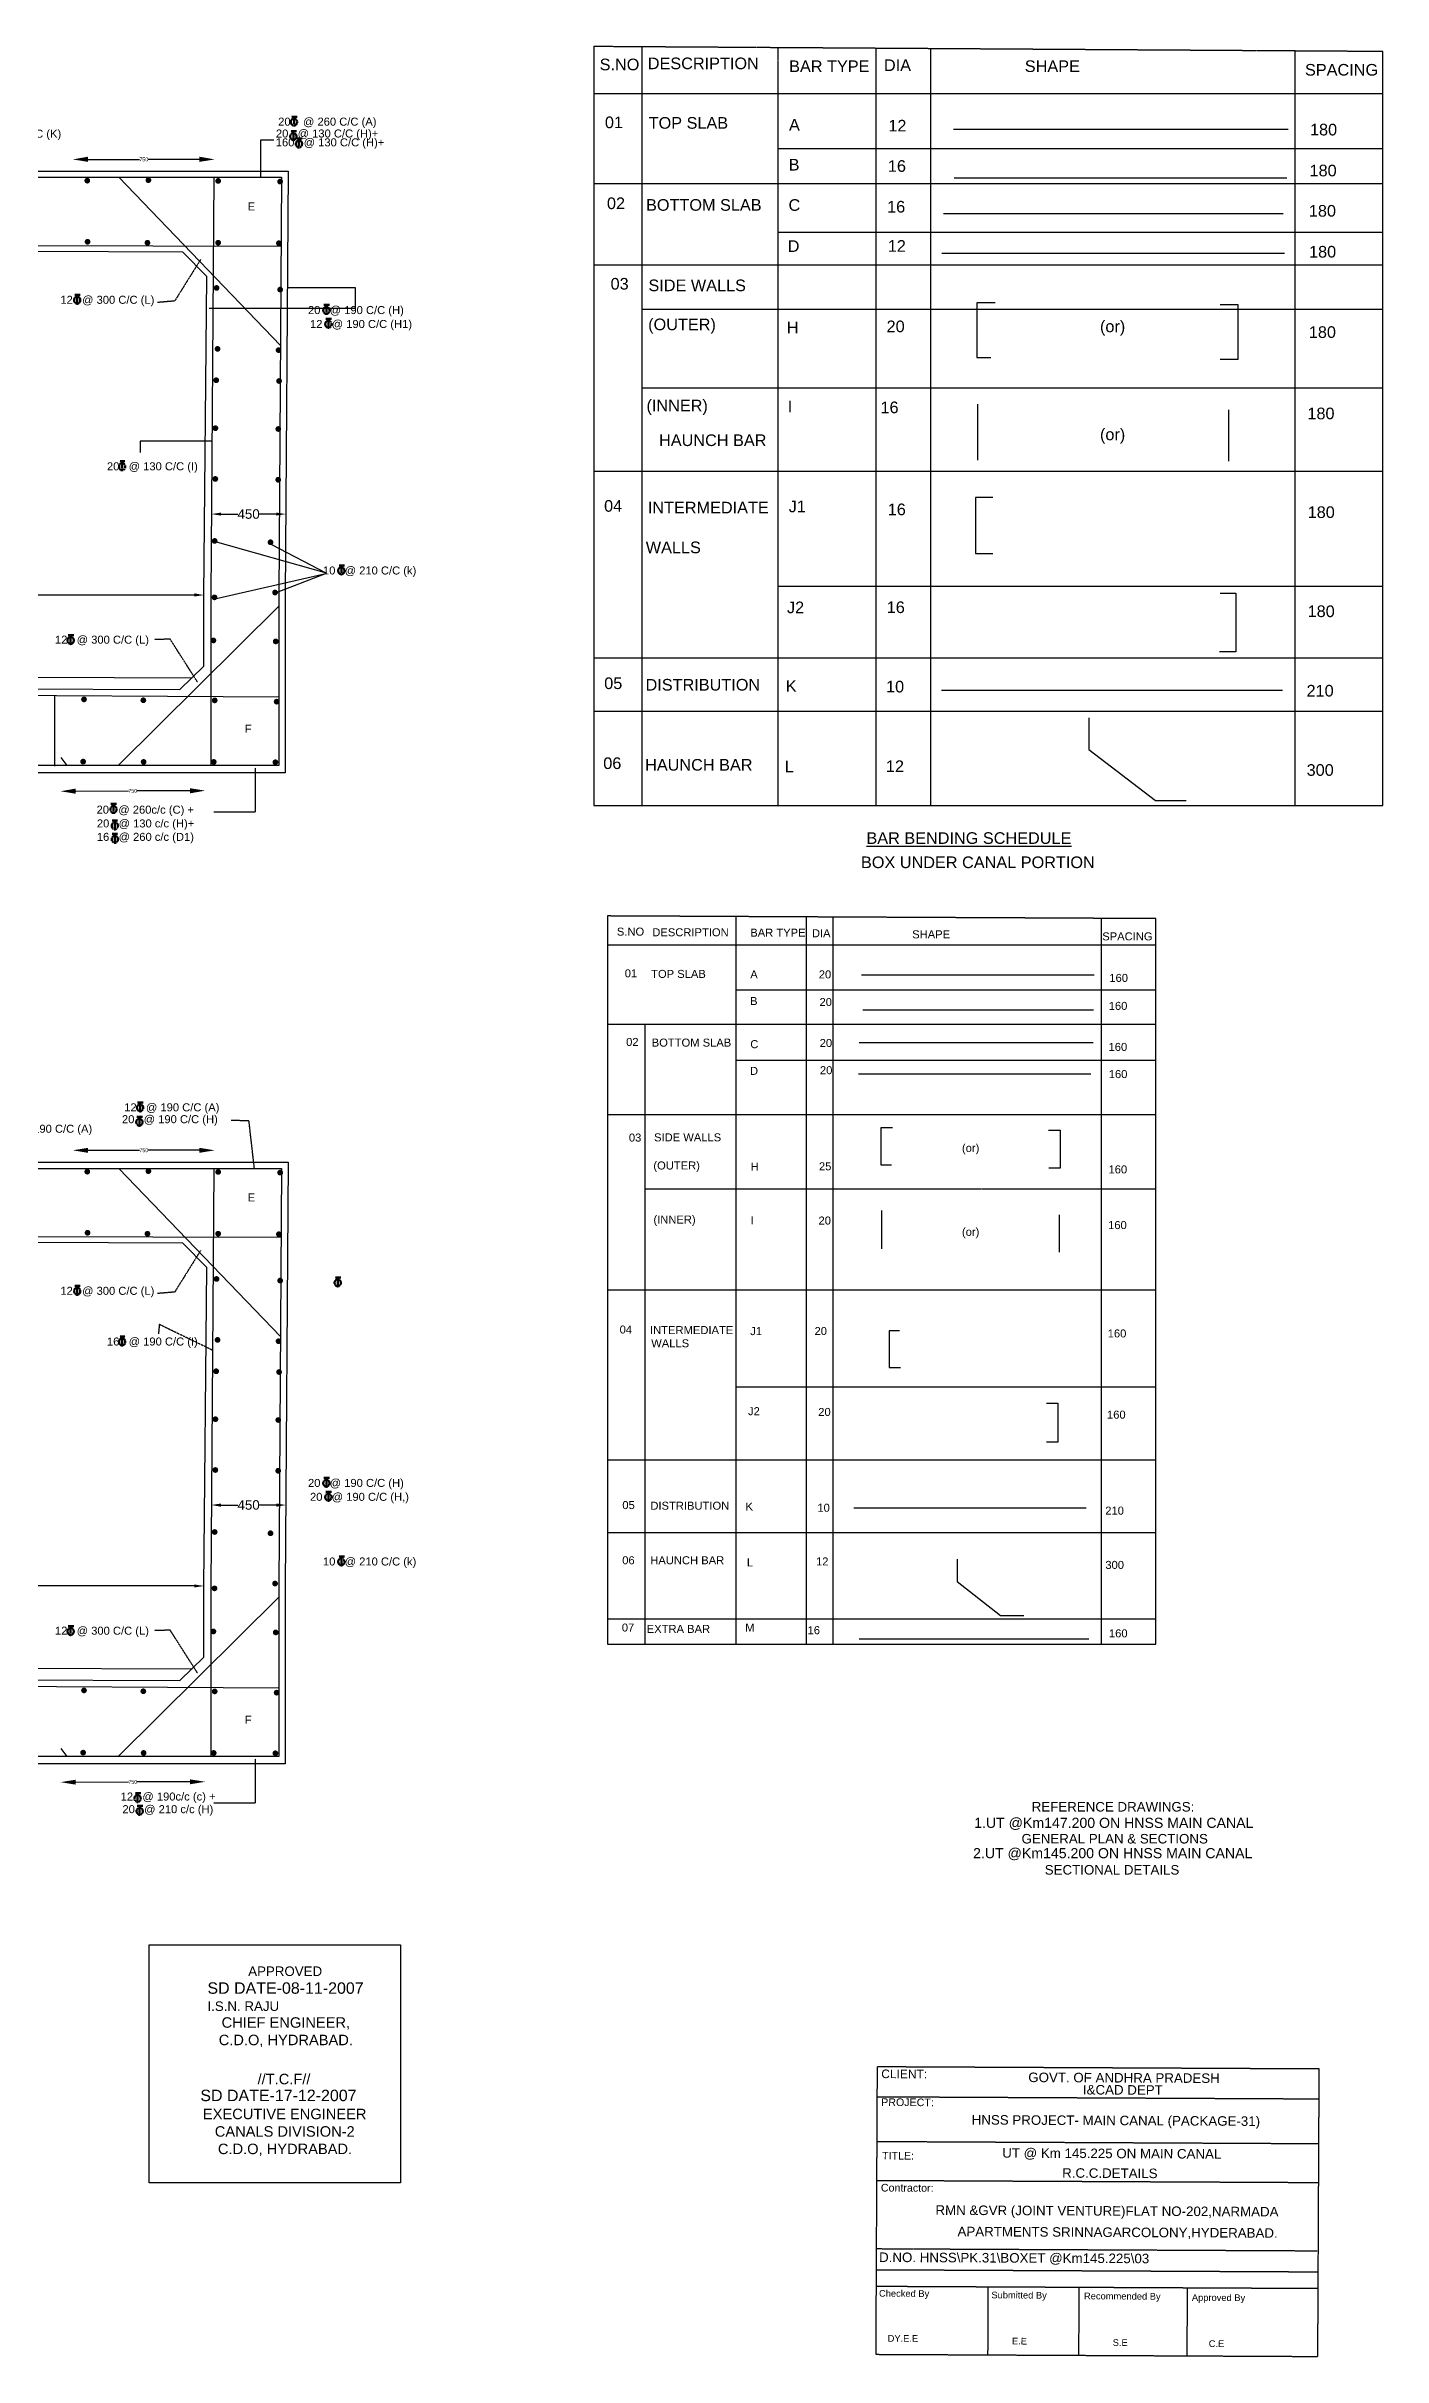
# Model space of a CAD drawing. Header units: millimetres. Extents: x 1006445 to 1027015, y 532888 to 545256.
# Drawn here: x 1020000 to 1027015, y 532888 to 545018 of the extents above; entities that cross this region are included whole.
import ezdxf

# ---------------------------------------------------------------- set-up
doc = ezdxf.new("R2010")
doc.units = ezdxf.units.MM
doc.header["$MEASUREMENT"] = 0
doc.linetypes.add('PHANTOM', pattern=[2.5, 1.25, -0.25, 0.25, -0.25, 0.25, -0.25])
for name, color, linetype in [('DIM', 7, 'Continuous'), ('DWG', 7, 'Continuous'), ('TXT', 7, 'Continuous'), ('TXT @ 1', 7, 'Continuous')]:
    doc.layers.add(name, color=color, linetype=linetype)
doc.styles.add('Notes', font='arial.ttf', dxfattribs={"height": 0.1})
doc.styles.get("Standard").update_dxf_attribs({"font": 'arial.ttf'})
doc.dimstyles.new('Civil', dxfattribs={"dimtxt": 80, "dimasz": 80, "dimexe": 0.1, "dimexo": 0.0625, "dimgap": 0.09, "dimtad": 0, "dimtih": 1, "dimtoh": 1, "dimdec": 0, "dimzin": 12, "dimdsep": 46, "dimtxsty": 'Standard', "dimcen": 0.1, "dimse1": 1, "dimse2": 1, "dimadec": 0, "dimazin": 2, "dimtfac": 1, "dimtdec": 0, "dimtofl": 0, "dimtmove": 0, "dimatfit": 3, "dimfxl": 1, "dimfrac": 1, "dimtolj": 1, "dimtzin": 0, "dimarcsym": 0})
doc.dimstyles.get("Standard").update_dxf_attribs({"dimtxt": 0.18, "dimasz": 0.18, "dimexe": 0.18, "dimexo": 0.0625, "dimgap": 0.09, "dimtad": 0, "dimtih": 1, "dimtoh": 1, "dimdec": 4, "dimzin": 0, "dimdsep": 46, "dimtxsty": 'Standard', "dimcen": 0.09, "dimadec": 0, "dimazin": 0, "dimtfac": 1, "dimtdec": 4, "dimtofl": 0, "dimtmove": 0, "dimatfit": 3, "dimfxl": 1, "dimtolj": 1, "dimtzin": 0, "dimarcsym": 0})

# ---------------------------------------------------------------- blocks, each defined once
blk = doc.blocks.new('*D9')
at = {"layer": 'Defpoints', "color": 0, "transparency": 16777216}
for p in [(1020139, 539238), (1020884, 539238), (1020884, 539222)]:
    blk.add_point(p, dxfattribs=at)
at = {"layer": 'DIM', "color": 0, "lineweight": -2, "transparency": 16777216}
for p, q in [((1020219, 539222), (1020489, 539222)), ((1020804, 539222), (1020534, 539222))]:
    blk.add_line(p, q, dxfattribs=at)
at = {"layer": 'DIM', "color": 0, "transparency": 16777216}
for points in [[(1020219, 539235), (1020219, 539209), (1020139, 539222)], [(1020804, 539235), (1020804, 539209), (1020884, 539222)]]:
    blk.add_solid(points, dxfattribs=at)
at = {"layer": 'DIM', "color": 0, "transparency": 16777216, "insert": (1020512, 539222), "char_height": 20, "attachment_point": 5}
blk.add_mtext('\\A1;750', dxfattribs=at)
blk = doc.blocks.new('*D48')
at = {"color": 0, "lineweight": -2, "transparency": 16777216}
for p, q in [((1017893, 536935), (1019261, 536935)), ((1020777, 536935), (1019410, 536935))]:
    blk.add_line(p, q, dxfattribs=at)
at = {"color": 0, "transparency": 16777216}
for points in [[(1017893, 536943), (1017893, 536927), (1017843, 536935)], [(1020777, 536943), (1020777, 536927), (1020827, 536935)]]:
    blk.add_solid(points, dxfattribs=at)
at = {"layer": 'Defpoints', "color": 0, "transparency": 16777216}
for p in [(1017843, 536906), (1020827, 536935), (1020827, 536904)]:
    blk.add_point(p, dxfattribs=at)
at = {"color": 0, "transparency": 16777216, "insert": (1019335, 536935), "char_height": 50, "attachment_point": 5}
blk.add_mtext('\\A1;3000', dxfattribs=at)
blk = doc.blocks.new('*D53')
at = {"color": 0, "lineweight": -2, "transparency": 16777216}
for p, q in [((1020917, 537360), (1021006, 537360)), ((1021208, 537360), (1021119, 537360))]:
    blk.add_line(p, q, dxfattribs=at)
at = {"color": 0, "transparency": 16777216}
for points in [[(1020917, 537368), (1020917, 537351), (1020867, 537360)], [(1021208, 537368), (1021208, 537351), (1021258, 537360)]]:
    blk.add_solid(points, dxfattribs=at)
at = {"layer": 'Defpoints', "color": 0, "transparency": 16777216}
for p in [(1020867, 537350), (1021258, 537360), (1021258, 537359)]:
    blk.add_point(p, dxfattribs=at)
at = {"color": 0, "transparency": 16777216, "insert": (1021062, 537360), "char_height": 50, "attachment_point": 5}
blk.add_mtext('\\A1;450', dxfattribs=at)
blk = doc.blocks.new('*D56')
at = {"layer": 'Defpoints', "color": 0, "transparency": 16777216}
for p in [(1020075, 535899), (1020834, 535907), (1020834, 535901)]:
    blk.add_point(p, dxfattribs=at)
at = {"layer": 'DIM', "color": 0, "lineweight": -2, "transparency": 16777216}
for p, q in [((1020155, 535905), (1020432, 535906)), ((1020754, 535907), (1020476, 535906))]:
    blk.add_line(p, q, dxfattribs=at)
at = {"layer": 'DIM', "color": 0, "transparency": 16777216}
for points in [[(1020155, 535918), (1020155, 535892), (1020075, 535905)], [(1020754, 535920), (1020754, 535894), (1020834, 535907)]]:
    blk.add_solid(points, dxfattribs=at)
at = {"layer": 'DIM', "color": 0, "transparency": 16777216, "insert": (1020454, 535906), "char_height": 20, "attachment_point": 5}
blk.add_mtext('\\A1;750', dxfattribs=at)
blk = doc.blocks.new('*D64')
at = {"layer": 'Defpoints', "color": 0, "transparency": 16777216}
for p in [(1020139, 544440), (1020884, 544440), (1020884, 544424)]:
    blk.add_point(p, dxfattribs=at)
at = {"layer": 'DIM', "color": 0, "lineweight": -2, "transparency": 16777216}
for p, q in [((1020219, 544424), (1020489, 544424)), ((1020804, 544424), (1020534, 544424))]:
    blk.add_line(p, q, dxfattribs=at)
at = {"layer": 'DIM', "color": 0, "transparency": 16777216}
for points in [[(1020219, 544438), (1020219, 544411), (1020139, 544424)], [(1020804, 544438), (1020804, 544411), (1020884, 544424)]]:
    blk.add_solid(points, dxfattribs=at)
at = {"layer": 'DIM', "color": 0, "transparency": 16777216, "insert": (1020512, 544424), "char_height": 20, "attachment_point": 5}
blk.add_mtext('\\A1;750', dxfattribs=at)
blk = doc.blocks.new('*D81')
at = {"color": 0, "lineweight": -2, "transparency": 16777216}
for p, q in [((1017893, 542137), (1019261, 542137)), ((1020777, 542137), (1019410, 542137))]:
    blk.add_line(p, q, dxfattribs=at)
at = {"color": 0, "transparency": 16777216}
for points in [[(1017893, 542146), (1017893, 542129), (1017843, 542137)], [(1020777, 542146), (1020777, 542129), (1020827, 542137)]]:
    blk.add_solid(points, dxfattribs=at)
at = {"layer": 'Defpoints', "color": 0, "transparency": 16777216}
for p in [(1017843, 542109), (1020827, 542137), (1020827, 542106)]:
    blk.add_point(p, dxfattribs=at)
at = {"color": 0, "transparency": 16777216, "insert": (1019335, 542137), "char_height": 50, "attachment_point": 5}
blk.add_mtext('\\A1;3000', dxfattribs=at)
blk = doc.blocks.new('*D85')
at = {"color": 0, "lineweight": -2, "transparency": 16777216}
for p, q in [((1020917, 542562), (1021006, 542562)), ((1021208, 542562), (1021119, 542562))]:
    blk.add_line(p, q, dxfattribs=at)
at = {"color": 0, "transparency": 16777216}
for points in [[(1020917, 542570), (1020917, 542554), (1020867, 542562)], [(1021208, 542570), (1021208, 542554), (1021258, 542562)]]:
    blk.add_solid(points, dxfattribs=at)
at = {"layer": 'Defpoints', "color": 0, "transparency": 16777216}
for p in [(1021258, 542562), (1021258, 542562), (1020867, 542553)]:
    blk.add_point(p, dxfattribs=at)
at = {"color": 0, "transparency": 16777216, "insert": (1021062, 542562), "char_height": 50, "attachment_point": 5}
blk.add_mtext('\\A1;450', dxfattribs=at)
blk = doc.blocks.new('*D88')
at = {"layer": 'Defpoints', "color": 0, "transparency": 16777216}
for p in [(1020834, 541110), (1020075, 541102), (1020834, 541104)]:
    blk.add_point(p, dxfattribs=at)
at = {"layer": 'DIM', "color": 0, "lineweight": -2, "transparency": 16777216}
for p, q in [((1020155, 541108), (1020432, 541109)), ((1020754, 541109), (1020476, 541109))]:
    blk.add_line(p, q, dxfattribs=at)
at = {"layer": 'DIM', "color": 0, "transparency": 16777216}
for points in [[(1020155, 541121), (1020155, 541094), (1020075, 541107)], [(1020754, 541123), (1020754, 541096), (1020834, 541110)]]:
    blk.add_solid(points, dxfattribs=at)
at = {"layer": 'DIM', "color": 0, "transparency": 16777216, "insert": (1020454, 541109), "char_height": 20, "attachment_point": 5}
blk.add_mtext('\\A1;750', dxfattribs=at)

msp = doc.modelspace()

# ---------------------------------------------------------------- linework, layer by layer
for points in [[(1021126, 544328), (1021126, 544527), (1021195, 544527)], [(1020381.5, 544329.86897), (1021229.30334, 543446.47403)], [(1021266, 543751), (1021621.5, 543751), (1021621.5, 543641)], [(1021621.5, 543641), (1020854.5, 543641)], [(1020869.5, 542944), (1020492.5, 542944), (1020492.5, 542885.5)], [(1021183, 542403), (1021470, 542251), (1020887.5, 542417)], [(1020884, 542117), (1021466.5, 542250)], [(1021211.5, 542152), (1021470, 542251)], [(1021220.33484, 542078.5), (1020378, 541242.02668)], [(1020043.5, 541608), (1020043.5, 541239)], [(1020381.5, 539127.36897), (1021229.30334, 538243.97403)], [(1021220.33484, 536876), (1020378, 536039.52668)]]:
    msp.add_lwpolyline(points)
at = {"layer": 'DIM'}
for points in [[(1020109.08174, 541242.02668), (1020079.08662, 541284.8677)], [(1020109.08174, 536039.52668), (1020079.08662, 536082.3677)]]:
    msp.add_lwpolyline(points, dxfattribs=at)
at = {"layer": 'DWG'}
for points in [[(1024762.34234, 544581.87272), (1026518.4132, 544581.87272)], [(1007149, 542132.91582), (1007164, 544363), (1021269.64132, 544363), (1021254.64132, 542132.91582)], [(1007181.50684, 542132.91582), (1007196.50684, 544329.86897), (1021235.33484, 544329.86897), (1021220.33484, 542132.91582)], [(1020879.35805, 544329.86897), (1020864.35805, 542132.91582)], [(1024765.64943, 544327.50691), (1026511.79903, 544327.50691)], [(1024709.42876, 544139.21014), (1026491.95641, 544139.21014)], [(1007196.50684, 543959.52664), (1008630.9062, 543970.89505), (1013119.91679, 543988.89507), (1021235.33484, 543969.26741)], [(1020827.2511, 542132.91582), (1020842.2511, 543809.78937), (1020717.05817, 543937.8055), (1017980.82711, 543949.1528), (1017852.68373, 543821.91838)], [(1024699.5074, 543931.09265), (1026498.57058, 543931.09265)], [(1024980.45765, 543671.50344), (1024884.55165, 543671.50344), (1024884.55165, 543384.10309), (1024957.30795, 543384.10309)], [(1026161.09285, 543661.5931), (1026253.69168, 543661.5931), (1026253.69168, 543374.19276), (1026161.09285, 543374.19276)], [(1024887.85883, 543139.64766), (1024887.85883, 542845.64044)], [(1026204.08518, 543109.9166), (1026204.08518, 542839.03352)], [(1024967.12351, 542649.00034), (1024877.83178, 542649.00034), (1024877.83178, 542354.99312), (1024967.12351, 542354.99312)], [(1021254.64132, 542132.91582), (1021254.64132, 541203.5), (1007149, 541203.5), (1007149, 542132.91582)], [(1021220.33484, 542132.91582), (1021220.33484, 541242.02668), (1007181.50684, 541242.02668), (1007181.50684, 542132.91582)], [(1017837.68373, 542132.91582), (1017837.68373, 541779.47873), (1017964.67773, 541652.31302), (1020701.91019, 541641.09903), (1020827.2511, 541763.48808), (1020827.2511, 542132.91582)], [(1020864.35805, 542132.91582), (1020864.35805, 541242.02668)], [(1026160.98706, 542146.87563), (1026243.66462, 542146.87563), (1026243.66462, 541839.65461), (1026157.67997, 541839.65461)], [(1017903.22086, 541713.85299), (1020765.08249, 541702.78359)], [(1007181.50684, 541591.97625), (1013242.25129, 541621.96149), (1019468.46918, 541612.99935), (1021220.33484, 541602.04119)], [(1024698.65153, 541638.02033), (1026488.6399, 541638.02033)], [(1025471.55009, 541492.56245), (1025471.55009, 541326.96427), (1025821.03474, 541058.42663), (1025982.3353, 541058.42663)], [(1024278.50997, 540142.58883), (1025499.12974, 540142.58883)], [(1024285.90765, 539960.31369), (1025496.66381, 539960.31369)], [(1024266.18042, 539787.89128), (1025494.19793, 539787.89128)], [(1024263.71455, 539622.85839), (1025481.86845, 539622.85839)], [(1024441.16521, 539340.2088), (1024379.51773, 539340.2088), (1024379.51773, 539145.61775), (1024436.2334, 539145.61775)], [(1025259.84351, 539327.8929), (1025321.49099, 539327.8929), (1025321.49099, 539128.37553), (1025262.30938, 539128.37553)], [(1007149, 536930.41582), (1007164, 539160.5), (1021269.64132, 539160.5), (1021254.64132, 536930.41582)], [(1007181.50684, 536930.41582), (1007196.50684, 539127.36897), (1021235.33484, 539127.36897), (1021220.33484, 536930.41582)], [(1020879.35805, 539127.36897), (1020864.35805, 536930.41582)], [(1024384.34278, 538906.04218), (1024384.34278, 538704.06162)], [(1025316.45243, 538883.87358), (1025316.45243, 538686.81937)], [(1007196.50684, 538757.02664), (1008630.9062, 538768.39505), (1013119.91679, 538786.39507), (1021235.33484, 538766.76741)], [(1020827.2511, 536930.41582), (1020842.2511, 538607.28937), (1020717.05817, 538735.3055), (1017980.82711, 538746.6528), (1017852.68373, 538619.41838)], [(1024477.97325, 538273.75295), (1024423.72344, 538273.75295), (1024423.72344, 538081.62513), (1024482.90499, 538081.62513)], [(1025249.79948, 537894.42363), (1025308.98103, 537894.42363), (1025308.98103, 537689.97991), (1025249.79948, 537689.97991)], [(1024238.80899, 537345.91929), (1025456.96289, 537345.91929)], [(1024781.4007, 537076.39611), (1024781.4007, 536958.16359), (1025008.26333, 536780.8148), (1025131.5583, 536780.8148)], [(1021254.64132, 536930.41582), (1021254.64132, 536001), (1007149, 536001), (1007149, 536930.41582)], [(1021220.33484, 536930.41582), (1021220.33484, 536039.52668), (1007181.50684, 536039.52668), (1007181.50684, 536930.41582)], [(1017837.68373, 536930.41582), (1017837.68373, 536576.97873), (1017964.67773, 536449.81302), (1020701.91019, 536438.59903), (1020827.2511, 536560.98808), (1020827.2511, 536930.41582)], [(1020864.35805, 536930.41582), (1020864.35805, 536039.52668)], [(1024266.02787, 536657.65593), (1025471.85229, 536657.65593)], [(1017903.22086, 536511.35299), (1020765.08249, 536500.28359)], [(1007181.50684, 536389.47625), (1013242.25129, 536419.46149), (1019468.46918, 536410.49935), (1021220.33484, 536399.54119)]]:
    msp.add_lwpolyline(points, dxfattribs=at)
at = {"layer": 'DWG', "const_width": 15}
for points in [[(1020207.87553, 544312.38929, 1), (1020222.87553, 544312.38929, 1)], [(1020528.66361, 544315.01195, 1), (1020543.66361, 544315.01195, 1)], [(1020894.73199, 544311.17629, 1), (1020909.73199, 544311.17629, 1)], [(1021219.84168, 544307.34067, 1), (1021234.84168, 544307.34067, 1)], [(1020209.15549, 543991.47398, 1), (1020224.15549, 543991.47398, 1)], [(1020523.54378, 543986.42537, 1), (1020538.54378, 543986.42537, 1)], [(1020894.73199, 543986.42537, 1), (1020909.73199, 543986.42537, 1)], [(1021213.44189, 543983.86826, 1), (1021228.44189, 543983.86826, 1)], [(1020886.38441, 543749.1208, 1), (1020901.38441, 543749.1208, 1)], [(1021220.22434, 543740.61389, 1), (1021235.22434, 543740.61389, 1)], [(1020891.49418, 543429.26034, 1), (1020906.49418, 543429.26034, 1)], [(1021211.70799, 543422.45478, 1), (1021226.70799, 543422.45478, 1)], [(1020884.30531, 543264.85667, 1), (1020899.30531, 543264.85667, 1)], [(1021214.37393, 543260.70075, 1), (1021229.37393, 543260.70075, 1)], [(1020880.30531, 543012.85667, 1), (1020895.30531, 543012.85667, 1)], [(1021210.37393, 543008.70075, 1), (1021225.37393, 543008.70075, 1)], [(1020879.80531, 542746.35667, 1), (1020894.80531, 542746.35667, 1)], [(1021209.87393, 542742.20075, 1), (1021224.87393, 542742.20075, 1)], [(1020876.30531, 542420.85667, 1), (1020891.30531, 542420.85667, 1)], [(1021169.37393, 542414.20075, 1), (1021184.37393, 542414.20075, 1)], [(1020875.30531, 542124.85667, 1), (1020890.30531, 542124.85667, 1)], [(1021193.37393, 542150.20075, 1), (1021208.37393, 542150.20075, 1)], [(1020869.68109, 541898.77723, 1), (1020884.68109, 541898.77723, 1)], [(1021196.70799, 541893.67306, 1), (1021211.70799, 541893.67306, 1)], [(1020190.63329, 541589.35634, 1), (1020205.63329, 541589.35634, 1)], [(1020501.98271, 541584.6202, 1), (1020516.98271, 541584.6202, 1)], [(1020876.47135, 541584.11907, 1), (1020891.47135, 541584.11907, 1)], [(1021201.79493, 541577.31355, 1), (1021216.79493, 541577.31355, 1)], [(1020185.89189, 541262.56336, 1), (1020200.89189, 541262.56336, 1)], [(1020503.5632, 541260.98465, 1), (1020518.5632, 541260.98465, 1)], [(1020871.36151, 541260.85581, 1), (1020886.36151, 541260.85581, 1)], [(1021194.98191, 541259.15443, 1), (1021209.98191, 541259.15443, 1)], [(1020207.87553, 539109.88929, 1), (1020222.87553, 539109.88929, 1)], [(1020528.66361, 539112.51195, 1), (1020543.66361, 539112.51195, 1)], [(1020894.73199, 539108.67629, 1), (1020909.73199, 539108.67629, 1)], [(1021219.84168, 539104.84067, 1), (1021234.84168, 539104.84067, 1)], [(1020209.15549, 538788.97398, 1), (1020224.15549, 538788.97398, 1)], [(1020523.54378, 538783.92537, 1), (1020538.54378, 538783.92537, 1)], [(1020894.73199, 538783.92537, 1), (1020909.73199, 538783.92537, 1)], [(1021213.44189, 538781.36826, 1), (1021228.44189, 538781.36826, 1)], [(1020886.38441, 538546.6208, 1), (1020901.38441, 538546.6208, 1)], [(1021220.22434, 538538.11389, 1), (1021235.22434, 538538.11389, 1)], [(1020891.49418, 538226.76034, 1), (1020906.49418, 538226.76034, 1)], [(1021211.70799, 538219.95478, 1), (1021226.70799, 538219.95478, 1)], [(1020884.30531, 538062.35667, 1), (1020899.30531, 538062.35667, 1)], [(1021214.37393, 538058.20075, 1), (1021229.37393, 538058.20075, 1)], [(1020880.30531, 537810.35667, 1), (1020895.30531, 537810.35667, 1)], [(1021210.37393, 537806.20075, 1), (1021225.37393, 537806.20075, 1)], [(1020879.80531, 537543.85667, 1), (1020894.80531, 537543.85667, 1)], [(1021209.87393, 537539.70075, 1), (1021224.87393, 537539.70075, 1)], [(1020876.30531, 537218.35667, 1), (1020891.30531, 537218.35667, 1)], [(1021169.37393, 537211.70075, 1), (1021184.37393, 537211.70075, 1)], [(1020875.30531, 536922.35667, 1), (1020890.30531, 536922.35667, 1)], [(1021193.37393, 536947.70075, 1), (1021208.37393, 536947.70075, 1)], [(1020869.68109, 536696.27723, 1), (1020884.68109, 536696.27723, 1)], [(1021196.70799, 536691.17306, 1), (1021211.70799, 536691.17306, 1)], [(1020190.63329, 536386.85634, 1), (1020205.63329, 536386.85634, 1)], [(1020501.98271, 536382.1202, 1), (1020516.98271, 536382.1202, 1)], [(1020876.47135, 536381.61907, 1), (1020891.47135, 536381.61907, 1)], [(1021201.79493, 536374.81355, 1), (1021216.79493, 536374.81355, 1)], [(1020185.89189, 536060.06336, 1), (1020200.89189, 536060.06336, 1)], [(1020503.5632, 536058.48465, 1), (1020518.5632, 536058.48465, 1)], [(1020871.36151, 536058.35581, 1), (1020886.36151, 536058.35581, 1)], [(1021194.98191, 536056.65443, 1), (1021209.98191, 536056.65443, 1)]]:
    msp.add_lwpolyline(points, format="xyb", close=True, dxfattribs=at)
at = {"layer": 'TXT', "linetype": 'PHANTOM'}
for p, q in [((1024362.84162, 534253.86276), (1026680.48578, 534242.63749)), ((1024360.62721, 534019.07178), (1026677.49639, 534007.85027)), ((1024359.7028, 533814.78111), (1026675.83645, 533803.56315)), ((1024357.1893, 533345.8318), (1026671.14508, 533334.6244)), ((1024357.73997, 533456.22273), (1026669.96372, 533445.02371)), ((1024356.33082, 533259.15508), (1026670.98964, 533247.94427)), ((1024942.49017, 533256.53995), (1024940.75244, 532897.75776)), ((1025419.66462, 533254.2288), (1025417.92689, 532895.44661)), ((1025988.02527, 533251.46876), (1025986.28411, 532891.97795))]:
    msp.add_line(p, q, dxfattribs=at)
for points in [[(1022873.75736, 545018.1803), (1027014.56623, 544991.86521)], [(1022873.75736, 545018.1803), (1022873.75736, 541031.86911), (1027014.56623, 541031.86911), (1027014.56623, 544991.86521)], [(1023126.22829, 545016.57583), (1023126.22829, 541031.86911)], [(1023838.97681, 545012.04627), (1023838.97681, 541031.86911)], [(1024354.32635, 545008.7712), (1024354.32635, 541031.86911)], [(1024641.62036, 545006.94543), (1024641.62036, 541031.86911)], [(1026552.942, 544994.79886), (1026552.942, 541031.86911)], [(1022873.75736, 544769.60429), (1027014.56623, 544769.60429)], [(1023838.97681, 544480.46023), (1027014.56623, 544480.46023)], [(1022873.75736, 544296.59762), (1027014.56623, 544296.59762)], [(1023838.97681, 544042.6135), (1027014.56623, 544042.6135)], [(1022873.75736, 543870.14039), (1027014.56623, 543870.14039)], [(1023126.22829, 543637.81185), (1027014.56623, 543637.81185)], [(1023126.22829, 543224.74891), (1027014.56623, 543224.74891)], [(1022873.75736, 542786.90218), (1027014.56623, 542786.90218)], [(1023838.97681, 542183.83028), (1027014.56623, 542183.83028)], [(1022873.75736, 541807.50143), (1027014.56623, 541807.50143)], [(1022873.75736, 541526.61862), (1027014.56623, 541526.61862)], [(1023620.67307, 536630), (1023620.67307, 540448.93254)], [(1023988.5646, 540447.15455), (1023988.5646, 536630)], [(1024129.80007, 536630), (1024129.80007, 540446.47197)], [(1025536.5712, 540439.67315), (1025536.5712, 536630)], [(1022945.5, 540300.02459), (1025822.67748, 540300.02459)], [(1023620.67307, 540063.80195), (1025822.67748, 540063.80195)], [(1022945.5, 539885.03886), (1025822.67748, 539885.03886)], [(1023141.12961, 539885.03886), (1023141.12961, 536630)], [(1023620.67307, 539696.05632), (1025822.67748, 539696.05632)], [(1022945.5, 539409.74267), (1025822.67748, 539409.74267)], [(1023141.12961, 539020.29453), (1025822.67748, 539020.29453)], [(1022945.5, 538490.38967), (1025822.67748, 538490.38967)], [(1023620.67307, 537979.63798), (1025822.67748, 537979.63798)], [(1022945.5, 537596.57423), (1025822.67748, 537596.57423)], [(1022945.5, 537215.19417), (1025822.67748, 537215.19417)], [(1022945.5, 536762.34748), (1025822.67748, 536762.34748)]]:
    msp.add_lwpolyline(points, dxfattribs=at)
at = {"layer": 'TXT', "linetype": 'PHANTOM', "lineweight": 50}
for points in [[(1021300.38818, 544608.14228), (1021300.38818, 544648.1932), (1021287.28655, 544648.1932)], [(1021300.38818, 544648.1932), (1021316.66595, 544648.1932)], [(1021296.77268, 544532.30817), (1021296.77268, 544572.35909), (1021283.67105, 544572.35909)], [(1021296.77268, 544572.35909), (1021313.05045, 544572.35909)], [(1021326.27268, 544493.30817), (1021326.27268, 544533.35909), (1021313.17105, 544533.35909)], [(1021326.27268, 544533.35909), (1021342.55045, 544533.35909)], [(1020162.50119, 543673.47484), (1020162.50119, 543713.52576), (1020149.39956, 543713.52576)], [(1020162.50119, 543713.52576), (1020178.77896, 543713.52576)], [(1021470.2, 543619.81808), (1021470.2, 543659.869), (1021457.09837, 543659.869)], [(1021470.2, 543659.869), (1021486.47777, 543659.869)], [(1021480.7, 543546.81808), (1021480.7, 543586.869), (1021467.59837, 543586.869)], [(1021480.7, 543586.869), (1021496.97777, 543586.869)], [(1020398.49854, 542799.06952), (1020398.49854, 542839.12044), (1020385.39691, 542839.12044)], [(1020398.49854, 542839.12044), (1020414.77631, 542839.12044)], [(1021548.7, 542252.81808), (1021548.7, 542292.869), (1021535.59837, 542292.869)], [(1021548.7, 542292.869), (1021564.97777, 542292.869)], [(1020127.99623, 541887.12925), (1020127.99623, 541927.18017), (1020114.89461, 541927.18017)], [(1020127.99623, 541927.18017), (1020144.274, 541927.18017)], [(1020352.73194, 541000.07397), (1020352.73194, 541040.12489), (1020339.63032, 541040.12489)], [(1020352.73194, 541040.12489), (1020369.00972, 541040.12489)], [(1020359.83126, 540913.56554), (1020359.83126, 540953.61646), (1020346.72964, 540953.61646)], [(1020359.83126, 540843.06554), (1020359.83126, 540883.11646), (1020346.72964, 540883.11646)], [(1020359.83126, 540953.61646), (1020376.10903, 540953.61646)], [(1020359.83126, 540883.11646), (1020376.10903, 540883.11646)], [(1020492.38818, 539433.64228), (1020492.38818, 539473.6932), (1020479.28655, 539473.6932)], [(1020492.38818, 539473.6932), (1020508.66595, 539473.6932)], [(1020488.77268, 539357.80817), (1020488.77268, 539397.85909), (1020475.67105, 539397.85909)], [(1020488.77268, 539397.85909), (1020505.05045, 539397.85909)], [(1020162.50119, 538470.97484), (1020162.50119, 538511.02576), (1020149.39956, 538511.02576)], [(1020162.50119, 538511.02576), (1020178.77896, 538511.02576)], [(1021529.54488, 538514.79053), (1021529.54488, 538554.84145), (1021516.44325, 538554.84145)], [(1021529.54488, 538554.84145), (1021545.82265, 538554.84145)], [(1020398.49854, 538204.56952), (1020398.49854, 538244.62044), (1020385.39691, 538244.62044)], [(1020398.49854, 538244.62044), (1020414.77631, 538244.62044)], [(1021470.2, 537462.81808), (1021470.2, 537502.869), (1021457.09837, 537502.869)], [(1021470.2, 537502.869), (1021486.47777, 537502.869)], [(1021480.7, 537389.81808), (1021480.7, 537429.869), (1021467.59837, 537429.869)], [(1021480.7, 537429.869), (1021496.97777, 537429.869)], [(1021548.7, 537050.31808), (1021548.7, 537090.369), (1021535.59837, 537090.369)], [(1021548.7, 537090.369), (1021564.97777, 537090.369)], [(1020127.99623, 536684.62925), (1020127.99623, 536724.68017), (1020114.89461, 536724.68017)], [(1020127.99623, 536724.68017), (1020144.274, 536724.68017)], [(1020479.34309, 535807.69895), (1020479.34309, 535847.74987), (1020466.24147, 535847.74987)], [(1020490.18948, 535740.89274), (1020490.18948, 535780.94366), (1020477.08785, 535780.94366)], [(1020479.34309, 535847.74987), (1020495.62086, 535847.74987)], [(1020490.18948, 535780.94366), (1020506.46725, 535780.94366)]]:
    msp.add_lwpolyline(points, dxfattribs=at)
at = {"layer": 'TXT', "linetype": 'PHANTOM'}
for points in [[(1025822.67748, 540438.29043), (1022945.5, 540452.1956), (1022945.5, 536630), (1025822.67748, 536630)], [(1020540.37525, 535050.965), (1021858.54133, 535050.965), (1021858.54133, 533802.00904), (1020540.37525, 533802.00904)], [(1024362.36334, 534412.25882), (1026679.32582, 534401.03685), (1026672, 532888.5), (1024355.03752, 532899.72197)]]:
    msp.add_lwpolyline(points, close=True, dxfattribs=at)
at = {"layer": 'TXT', "linetype": 'PHANTOM', "lineweight": 50}
for centre in [(1021300.38828, 544620.03859), (1021296.77278, 544544.20448), (1021326.27278, 544505.20448), (1020162.50129, 543685.37115), (1021470.2001, 543631.71438), (1021480.7001, 543558.71438), (1020398.49864, 542810.96583), (1021548.7001, 542264.71438), (1020127.99634, 541899.02556), (1020352.73205, 541011.97028), (1020359.83137, 540925.46185), (1020359.83137, 540854.96185), (1020492.38828, 539445.53859), (1020488.77278, 539369.70448), (1020162.50129, 538482.87115), (1021529.54498, 538526.68684), (1020398.49864, 538216.46583), (1021470.2001, 537474.71438), (1021480.7001, 537401.71438), (1021548.7001, 537062.21438), (1020127.99634, 536696.52556), (1020479.3432, 535819.59526), (1020490.18958, 535752.78904)]:
    msp.add_ellipse(centre, major_axis=(0, 19.03409), ratio=0.8551904459, dxfattribs=at)

# ---------------------------------------------------------------- texts
at = {"layer": 'TXT @ 1', "linetype": 'PHANTOM', "style": 'Notes'}
for s, height, p in [('S.NO', 61.03434, (1022904.46046, 544891.83425)), ('DESCRIPTION', 61.03434, (1023157.01874, 544897.59205)), ('BAR TYPE', 61.03434, (1023898.8852, 544882.44607)), ('DIA', 61.03434, (1024396.46949, 544887.86726)), ('SHAPE', 61.03434, (1025135.87665, 544882.803)), ('SPACING', 61.03434, (1026606.33928, 544863.88454)), ('20    @ 260 C/C (A)', 42, (1021217.1051, 544601.16542)), ('01', 61.03434, (1022932.08655, 544587.98728)), ('TOP SLAB', 61.03434, (1023161.71998, 544585.09293)), ('A', 61.03434, (1023898.28286, 544575.10111)), ('12', 61.03434, (1024419.52515, 544570.49628)), ('10   @ 210 C/C (K)', 42, (1019578.90575, 544537.82831)), ('20   @ 130 C/C (H)+', 42, (1021205.38185, 544538.93061)), ('160   @ 130 C/C (H)+', 42, (1021204.38185, 544492.43061)), ('180', 61.03434, (1026632.61335, 544549.82147)), ('B', 61.03434, (1023896.41809, 544365.69596)), ('16', 61.03434, (1024417.26916, 544358.73285)), ('180', 61.03434, (1026630.27126, 544335.00305)), ('E', 42, (1021056.94222, 544156.12752)), ('02', 61.03434, (1022942.71556, 544163.18699)), ('BOTTOM SLAB', 61.03434, (1023147.88524, 544154.3981)), ('C', 61.03434, (1023895.69921, 544153.83241)), ('16', 61.03434, (1024413.19233, 544145.06285)), ('180', 61.03434, (1026626.69149, 544123.58929)), ('D', 61.03434, (1023891.65406, 543938.20382)), ('12', 61.03434, (1024416.56534, 543939.1054)), ('180', 61.03434, (1026627.53482, 543908.75154)), ('03', 61.03434, (1022961.83983, 543740.53108)), ('SIDE WALLS', 61.03434, (1023160.39386, 543732.25211)), ('12   @ 300 C/C (L)', 42, (1020074.1172, 543665.96229)), ('20   @ 190 C/C (H)', 42, (1021373.7365, 543611.9795)), ('12   @ 190 C/C (H1)', 42, (1021384.2365, 543538.9795)), ('(OUTER)', 61.03434, (1023159.11436, 543527.35153)), ('H', 61.03434, (1023886.78955, 543511.39533)), ('20', 61.03434, (1024410.47642, 543516.91908)), ('(or)', 61.03434, (1025530.30953, 543516.91908)), ('180', 61.03434, (1026626.5232, 543486.911)), ('(INNER)', 61.03434, (1023150.16566, 543101.06002)), ('I', 61.03434, (1023891.33544, 543096.24096)), ('16', 61.03434, (1024378.46782, 543091.6952)), ('180', 61.03434, (1026618.97478, 543059.82946)), ('HAUNCH BAR', 61.03434, (1023216.21882, 542919.18561)), ('(or)', 61.03434, (1025530.30953, 542949.88334)), ('20   @ 130 C/C (I)', 42, (1020318.56167, 542791.83246)), ('04', 61.03434, (1022927.74017, 542574.43616)), ('INTERMEDIATE', 61.03434, (1023157.24055, 542565.6146)), ('J1', 61.03434, (1023896.60511, 542571.80166)), ('16', 61.03434, (1024416.34463, 542556.20886)), ('180', 61.03434, (1026620.36926, 542541.62442)), ('WALLS', 61.03434, (1023146.51708, 542356.68637)), ('10   @ 210 C/C (k)', 42, (1021452.2365, 542244.9795)), ('J2', 61.03434, (1023887.52381, 542041.70364)), ('16', 61.03434, (1024411.04563, 542042.4975)), ('180', 61.03434, (1026620.08421, 542021.33705)), ('12   @ 300 C/C (L)', 42, (1020045.69155, 541881.69604)), ('05', 61.03434, (1022928.40507, 541643.50057)), ('DISTRIBUTION', 61.03434, (1023145.27081, 541635.56006)), ('K', 61.03434, (1023881.37333, 541628.98266)), ('10', 61.03434, (1024407.63827, 541625.83408)), ('210', 61.03434, (1026614.52926, 541604.2509)), ('F', 42, (1021042.36014, 541414.05709)), ('06', 61.03434, (1022923.40116, 541223.68561)), ('HAUNCH BAR', 61.03434, (1023143.03568, 541215.20514)), ('L', 61.03434, (1023875.76429, 541205.99331)), ('12', 61.03434, (1024406.86319, 541207.97876)), ('300', 61.03434, (1026614.97401, 541188.04097)), ('20   @ 260c/c (C) +', 42, (1020263.98231, 540989.31243)), ('20   @ 130 c/c (H)+', 42, (1020265.56122, 540917.11297)), ('16   @ 260 c/c (D1) ', 42, (1020265.56122, 540846.61297)), ('%%UBAR BENDING SCHEDULE', 61.03434, (1024304.68152, 540830.6781)), ('BOX UNDER CANAL PORTION', 61.03434, (1024275.92937, 540703.49912)), ('S.NO', 42, (1022994.79465, 540349.17558)), ('DESCRIPTION', 42, (1023180.70593, 540345.63964)), ('BAR TYPE', 42, (1023694.83485, 540343.65763)), ('DIA', 42, (1024018.5, 540340.5)), ('SHAPE', 42, (1024544.70145, 540334.93356)), ('SPACING', 42, (1025542.29074, 540324.11832)), ('01', 42, (1023036.13848, 540130.26574)), ('TOP SLAB', 42, (1023174.71431, 540127.12904)), ('A', 42, (1023694.98778, 540124.34728)), ('20', 42, (1024054.57595, 540124.58255)), ('160', 42, (1025579.35403, 540106.21406)), ('B', 42, (1023694.01777, 539984.79184)), ('20', 42, (1024058.25741, 539979.65382)), ('160', 42, (1025576.14233, 539959.32267)), ('02', 42, (1023043.31453, 539769.97405)), ('BOTTOM SLAB', 42, (1023177.71012, 539766.43692)), ('C', 42, (1023695.03697, 539758.26382)), ('20', 42, (1024059.38536, 539764.48859)), ('160', 42, (1025575.3937, 539743.9112)), ('D', 42, (1023693.5359, 539618.1244)), ('20', 42, (1024060.54781, 539621.62887)), ('160', 42, (1025576.32782, 539601.2313)), ('20   @ 190 C/C (H)', 42, (1020397.38185, 539364.43061)), ('12   @ 190 C/C (A)', 42, (1020409.1051, 539426.66542)), ('12   @ 190 C/C (A)', 42, (1019741.52559, 539314.29846)), ('03', 42, (1023057.77191, 539267.94282)), ('SIDE WALLS', 42, (1023190.05543, 539269.0954)), ('(OUTER)', 42, (1023186.29743, 539121.38972)), ('(or)', 42, (1024805.99424, 539213.3281)), ('H', 42, (1023696.76471, 539115.40382)), ('25', 42, (1024055.39714, 539117.05523)), ('160', 42, (1025575.22855, 539100.88475)), ('E', 42, (1021056.94222, 538953.62752)), ('(INNER)', 42, (1023186.70618, 538837.81162)), ('I', 42, (1023696.6024, 538833.63211)), ('20', 42, (1024053.10625, 538832.40418)), ('(or)', 42, (1024805.99424, 538772.93101)), ('160', 42, (1025572.96164, 538808.56391)), ('12   @ 300 C/C (L)', 42, (1020074.1172, 538463.46229)), ('16   @ 190 C/C (I)', 42, (1020318.56167, 538197.33246)), ('04', 42, (1023009.33732, 538260.34172)), ('INTERMEDIATE ', 42, (1023168.96335, 538257.34617)), ('WALLS', 42, (1023175.02482, 538188.04024)), ('J1', 42, (1023694.70698, 538251.98794)), ('20', 42, (1024032.14588, 538252.47805)), ('160', 42, (1025570.8318, 538239.68397)), ('J2', 42, (1023683.10758, 537831.57663)), ('20', 42, (1024051.54632, 537827.64401)), ('160', 42, (1025567.04936, 537813.53861)), ('20   @ 190 C/C (H)', 42, (1021373.7365, 537454.9795)), ('20   @ 190 C/C (H,)', 42, (1021384.2365, 537381.9795)), ('05', 42, (1023023.51731, 537338.71972)), ('DISTRIBUTION', 42, (1023170.58332, 537335.32831)), ('K', 42, (1023670.0945, 537331.01145)), ('10', 42, (1024047.25177, 537324.69589)), ('210', 42, (1025558.16744, 537309.57703)), ('10   @ 210 C/C (k)', 42, (1021452.2365, 537042.4795)), ('06', 42, (1023022.97525, 537048.96342)), ('HAUNCH BAR', 42, (1023170.21973, 537049.01184)), ('L', 42, (1023677.31613, 537037.77089)), ('12', 42, (1024040.21263, 537042.75776)), ('300', 42, (1025558.50342, 537024.59652)), ('07', 42, (1023020.68987, 536695.79576)), ('12   @ 300 C/C (L)', 42, (1020045.69155, 536679.19604)), ('EXTRA BAR', 42, (1023151.54043, 536688.55973)), ('M', 42, (1023668.50347, 536695.48732)), ('16', 42, (1023995.72508, 536681.72508)), ('160', 42, (1025577.36063, 536665.27766)), ('F', 42, (1021042.36014, 536211.55709)), ('12   @ 190c/c (c) +', 42, (1020390.45974, 535808.70334)), ('20   @ 210 c/c (H)', 42, (1020399.69568, 535742.26067)), ('REFERENCE DRAWINGS:', 50, (1025172.09078, 535750.88362)), ('1.UT @Km147.200 ON HNSS MAIN CANAL', 53, (1024870.04757, 535665.0402)), ('2.UT @Km145.200 ON HNSS MAIN CANAL', 53, (1024864.35915, 535505.90013)), ('GENERAL PLAN & SECTIONS', 50, (1025118.6081, 535583.16321)), ('SECTIONAL DETAILS', 50, (1025240.5, 535420))]:
    msp.add_text(s, height=height, dxfattribs=at).set_placement(p)
for s, height, p in [('CLIENT:', 45, (1024382.29052, 534351.52004)), ('GOVT. OF ANDHRA PRADESH', 50, (1025153.89169, 534330.63376)), ('I&CAD DEPT', 50, (1025440.68196, 534265.79063)), ('PROJECT:', 40, (1024381.99649, 534205.34048)), ('HNSS PROJECT- MAIN CANAL (PACKAGE-31)', 50, (1024856.98699, 534107.7798)), ('TITLE:', 40, (1024386.636, 533924.42297)), ('UT @ Km 145.225 ON MAIN CANAL', 50, (1025017.20184, 533933.86604)), ('R.C.C.DETAILS', 50, (1025331.73319, 533828.71877)), ('Contractor:', 40, (1024380.41422, 533756.2505)), ('RMN &GVR (JOINT VENTURE)FLAT NO-202,NARMADA', 50, (1024666.74335, 533633.77637)), ('APARTMENTS SRINNAGARCOLONY,HYDERABAD.', 50, (1024782.62296, 533521.36559)), ('D.NO. HNSS\\PK.31\\BOXET @Km145.225\\03', 50, (1024370.90067, 533386.24611)), ('Checked By', 35, (1024370.59236, 533203.9945)), ('Submitted By', 35, (1024960.33571, 533195.33807)), ('Recommended By', 35, (1025446.41538, 533190.18116)), ('Approved By', 35, (1026012.55557, 533182.17137)), ('DY.E.E', 35, (1024415.90408, 532967.73443)), ('E.E', 35, (1025068.16877, 532953.282)), ('S.E', 35, (1025597.06069, 532945.96365)), ('C.E', 35, (1026101.07924, 532940.12845))]:
    msp.add_text(s, height=height, rotation=359.722495973, dxfattribs=at).set_placement(p)
at = {"layer": 'TXT @ 1', "attachment_point": 1, "style": 'Notes'}
for s, insert, char_height, width in [('\\pi216.15723;APPROVED\\P\\pi2.19407;{\\H1.2x;SD DATE-08-11-2007 \\P\\pi226.21862;}I.S.N. RAJU \\P\\pi76.44884;{\\H1.1x;CHIEF ENGINEER, \\P\\pi61.42326;C.D.O, HYDRABAD.}', (1020843.72735, 534937.59449), 50, 816.7619372), ('\\pi290.15051;//T.C.F// \\P\\pi428.86982;\\P\\pi3.31388;EXECUTIVE ENGINEER\\P\\pi65.61095;CANALS DIVISION-2\\P\\pi81.91211;C.D.O, HYDRABAD.', (1020818.96034, 534374.09449), 55, 857.7396317), ('\\pi2.19407;{\\H1.2x;SD DATE-17-12-2007 }', (1020806.49746, 534290.60754), 50, 816.7619372)]:
    msp.add_mtext(s, dxfattribs=dict(at, insert=insert, char_height=char_height, width=width))

# ---------------------------------------------------------------- dimensions: what is measured, and where the dimension line sits
for base, p1, p2, text, picture, middle in [((1021257.52566, 542562.06082), (1020867.22307, 542552.53603), (1021257.52566, 542561.73763), '450', '*D85', (1021062.37436, 542562.06082)), ((1020827.2511, 542137.37631), (1017843.40619, 542108.93313), (1020827.2511, 542106), '3000', '*D81', (1019335.32864, 542137.37631)), ((1021257.52566, 537359.56082), (1020867.22307, 537350.03603), (1021257.52566, 537359.23763), '450', '*D53', (1021062.37436, 537359.56082)), ((1020827.2511, 536934.87631), (1017843.40619, 536906.43313), (1020827.2511, 536903.5), '3000', '*D48', (1019335.32864, 536934.87631))]:
    dim = msp.add_linear_dim(base=base, p1=p1, p2=p2, text=text, dimstyle='Civil', override={"dimtxt": 50, "dimasz": 50})
    dim.commit()
    dim.dimension.update_dxf_attribs({"geometry": picture, "text_midpoint": middle})
at = {"layer": 'DIM'}
for p1, p2, distance, picture, middle in [((1020139.11304, 544440.20387), (1020883.88837, 544440.20387), -15.86494, '*D64', (1020511.5007, 544424.33893)), ((1020074.65762, 541101.65888), (1020833.77351, 541103.96347), 5.75795, '*D88', (1020454.19808, 541108.5691)), ((1020139.11304, 539237.70387), (1020883.88837, 539237.70387), -15.86494, '*D9', (1020511.5007, 539221.83893)), ((1020074.65762, 535899.15888), (1020833.77351, 535901.46347), 5.75795, '*D56', (1020454.19808, 535906.0691))]:
    dim = msp.add_aligned_dim(p1=p1, p2=p2, distance=distance, text='750', dimstyle='Civil', override={"dimtxt": 20}, dxfattribs=at)
    dim.commit()
    dim.dimension.update_dxf_attribs({"geometry": picture, "text_midpoint": middle})

# ---------------------------------------------------------------- leaders
at = {"layer": 'TXT', "linetype": 'PHANTOM'}
for points in [[(1020809.90705, 543898.00388), (1020673.8896, 543680.46848), (1020584.36901, 543672.76042)], [(1020793.47968, 541680.97139), (1020650.2077, 541905.48911), (1020567.46055, 541903.05829)], [(1021096.5, 541230.5), (1021096, 540997.5), (1020879, 540996.5)], [(1021092.37757, 539127.36897), (1021063.83636, 539376.54922), (1020969.43103, 539378.74208)], [(1020809.90705, 538695.50388), (1020673.8896, 538477.96848), (1020584.36901, 538470.26042)], [(1020872.83809, 538172.43254), (1020593.42475, 538307.63417), (1020588.82734, 538259.41954)], [(1020793.47968, 536478.47139), (1020650.2077, 536702.98911), (1020567.46055, 536700.55829)], [(1021096.5, 536028), (1021096, 535795), (1020879, 535794)]]:
    msp.add_leader(points, dimstyle='Standard', override={"dimasz": 0.1, "dimgap": 0.07, "dimtad": 0}, dxfattribs=at)

doc.saveas('drawing.dxf')
